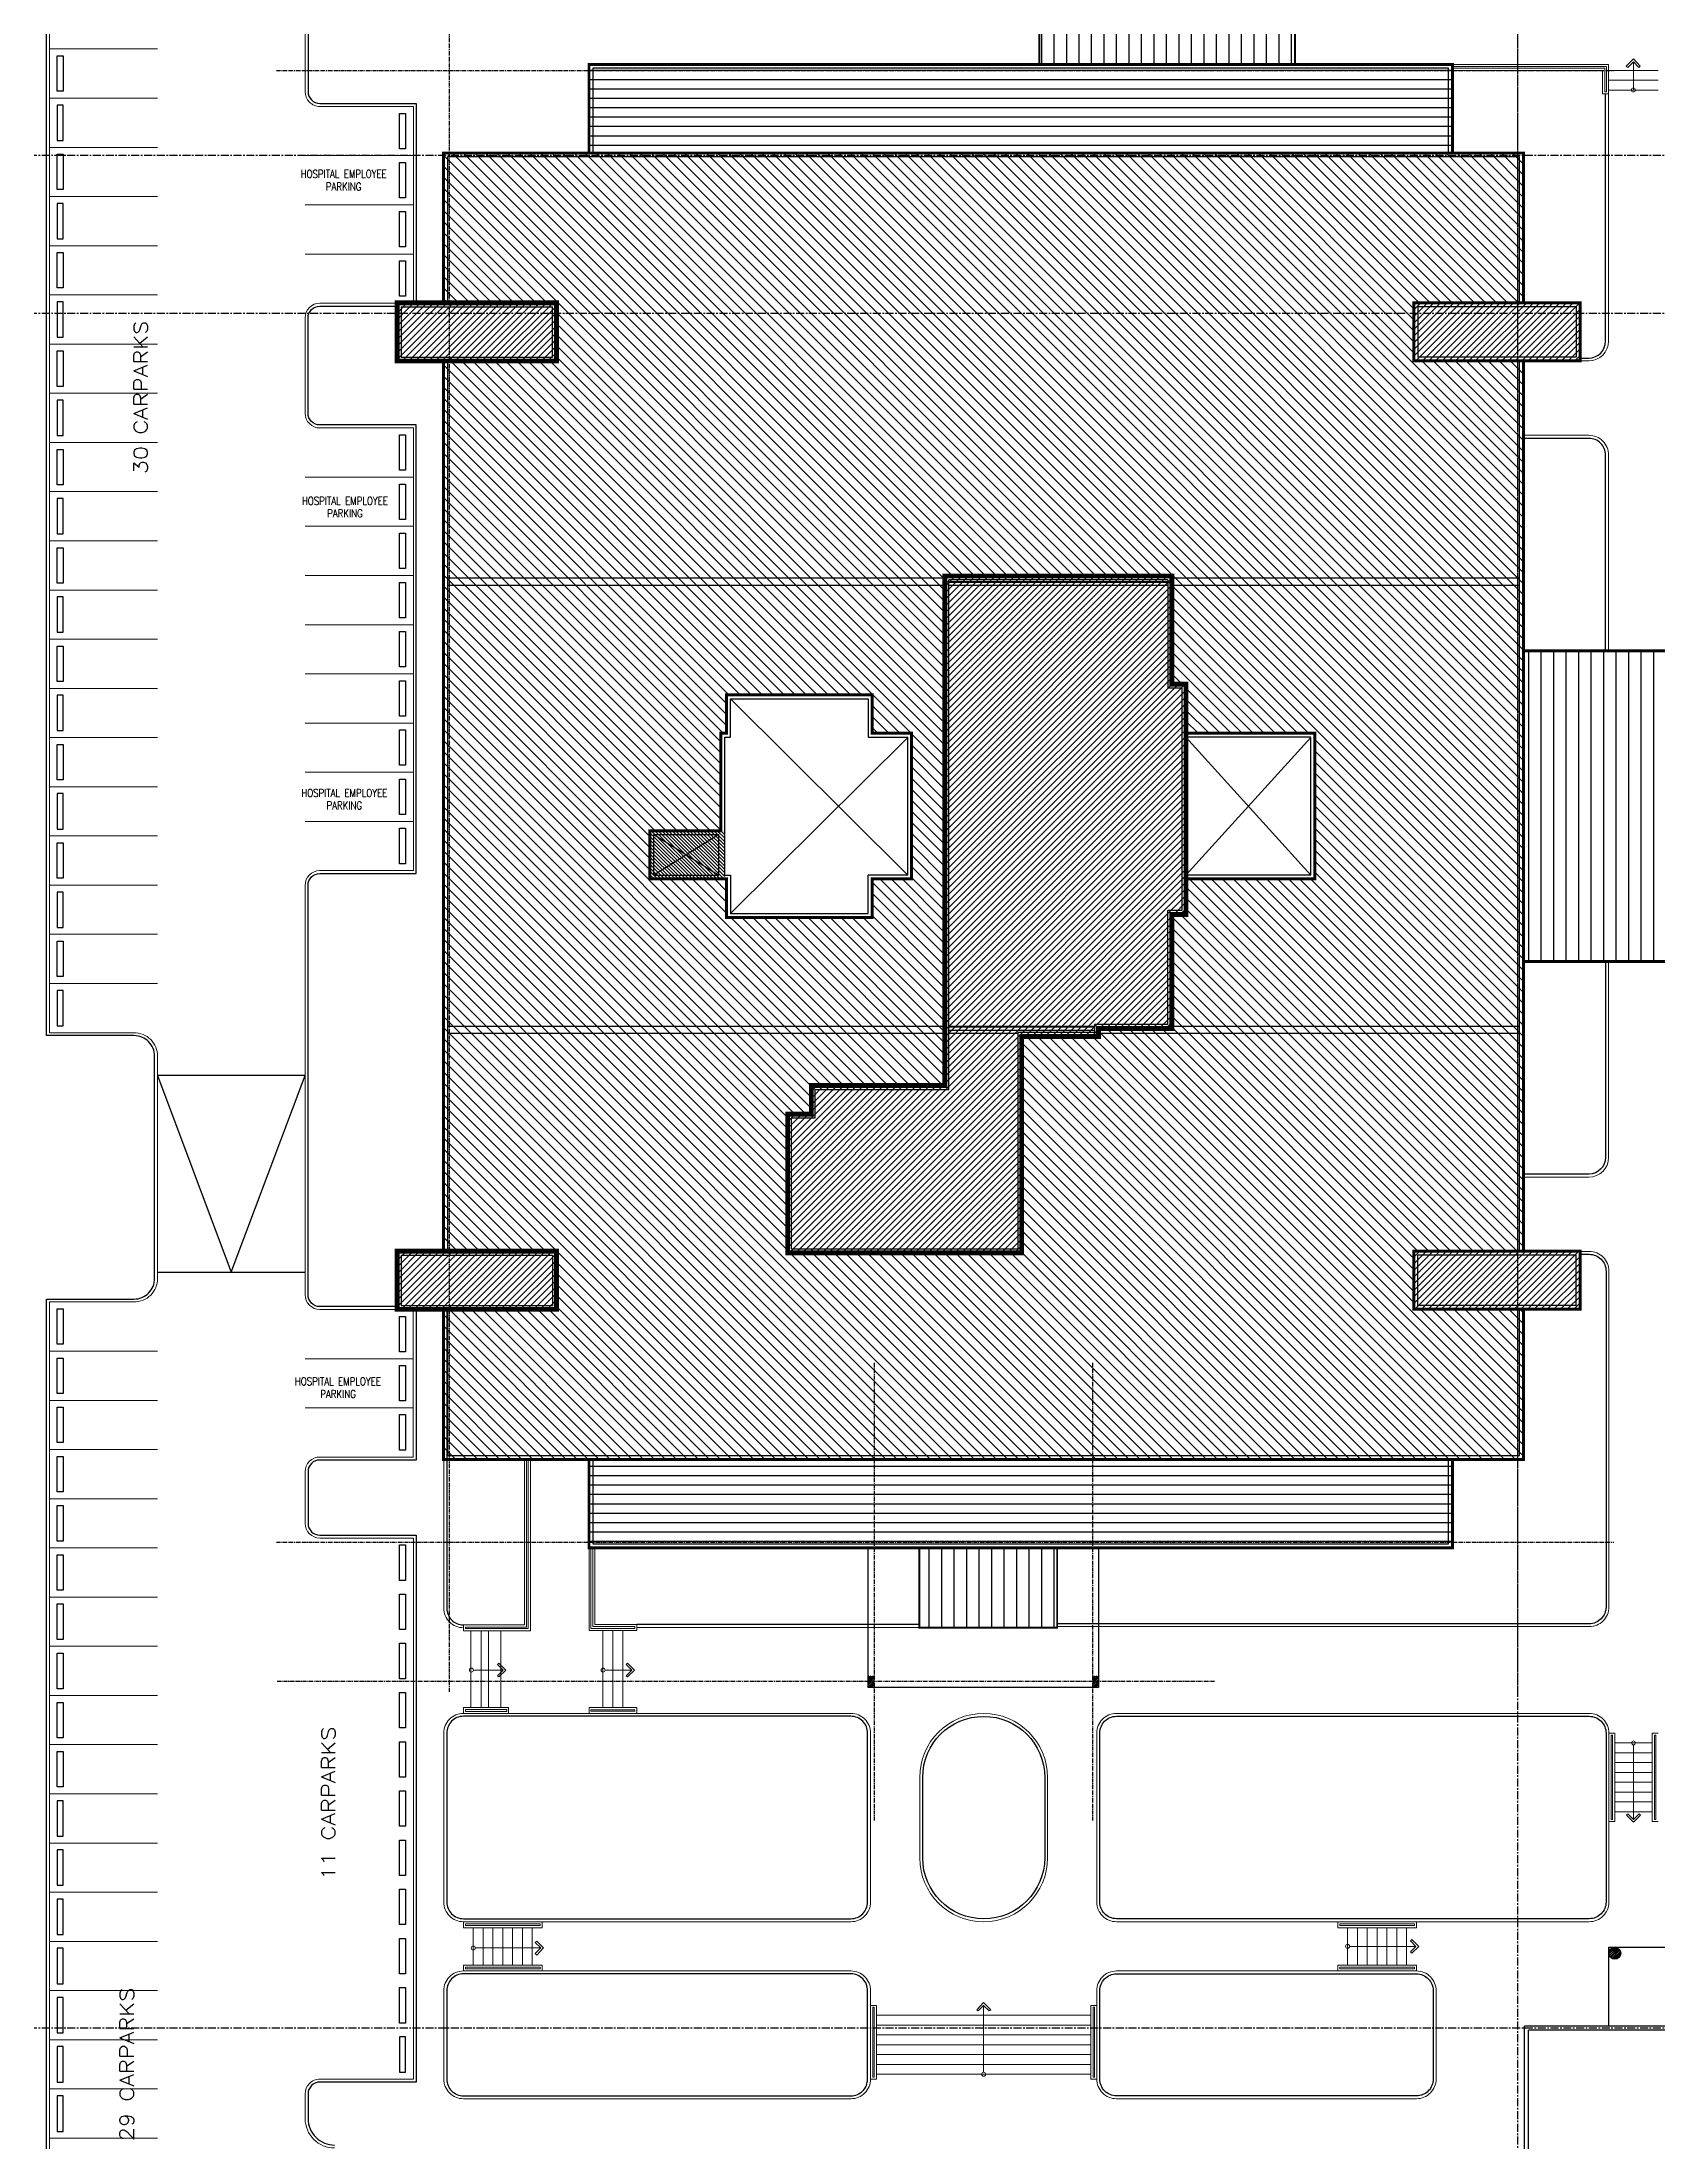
# Model space of a CAD drawing. Header units: inches. Extents: x 25089 to 72263, y 7867 to 40899.
# Drawn here: x 68812 to 69620, y 12059 to 13110 of the extents above; entities that cross this region are included whole.
import ezdxf
from ezdxf.enums import TextEntityAlignment as Align

# ---------------------------------------------------------------- set-up
doc = ezdxf.new("R2010")
doc.units = ezdxf.units.IN
doc.header["$MEASUREMENT"] = 0
doc.linetypes.add('CENTERX2', pattern=[4, 2.5, -0.5, 0.5, -0.5])
doc.linetypes.add('HIDDEN', pattern=[0.375, 0.25, -0.125])
doc.layers.get('DEFPOINTS').update_dxf_attribs({"color": 8})
for name, color, linetype in [('AR-AXIS', 9, 'CENTERX2'), ('AR-COL', 8, 'Continuous'), ('AR-HATCH', 8, 'Continuous'), ('AR-HIDDEN', 8, 'HIDDEN'), ('AR-SHEET-NM', 4, 'Continuous'), ('AR-WALL', 8, 'Continuous'), ('CURB-2', 8, 'Continuous'), ('HATCH', 43, 'Continuous'), ('HIDDEN', 8, 'HIDDEN'), ('PARAPET', 1, 'Continuous'), ('RAMP', 1, 'Continuous'), ('WHEEL BUMP', 6, 'Continuous')]:
    doc.layers.add(name, color=color, linetype=linetype)
for name, color, linetype, lineweight in [('CARLINE', 8, 'Continuous', 18), ('CURVE', 8, 'Continuous', 18), ('RAILING', 1, 'Continuous', 18), ('schematic lines', 110, 'Continuous', 25), ('STAIR', 8, 'Continuous', 18), ('WALL2', 4, 'Continuous', 18)]:
    doc.layers.add(name, color=color, linetype=linetype, lineweight=lineweight)
doc.styles.add('ROMANS', font='romans.shx', dxfattribs={"width": 0.85})
pattern_1 = [(90, (-1490888.6645, 89092.963), (-7.814695, 7e-16), [])]
pattern_2 = [(180, (-1490888.6645, 89092.963), (-1e-15, -5.861021), [])]
pattern_3 = [(45, (-1490888.6645, 89092.9631), (-2.0721839, 2.0721839), [])]

# ---------------------------------------------------------------- blocks, each defined once
blk = doc.blocks.new('AHHMS TEMPLATE')
at = {"layer": 'AR-HATCH'}
h = blk.add_hatch(dxfattribs=at)
h.set_pattern_fill('ANSI31', color=8, scale=6.153303, angle=90, style=0)
h.set_pattern_definition([(225, (-1492051.75, 69380.1004), (-0.54388029, 0.54388029), [])])
h.paths.add_polyline_path([(-1491215.9, 83036.5), (-1491215.9, 83040.2), (-1491212.2, 83040.2), (-1491212.2, 83036.5)])
h.paths.add_polyline_path([(-1491212.2, 83032.8), (-1491215.9, 83032.8), (-1491215.9, 83036.5), (-1491212.2, 83036.5)])
h = blk.add_hatch(dxfattribs=at)
h.set_pattern_fill('ANSI31', color=8, scale=6.153303, angle=90, style=0)
h.set_pattern_definition([(225, (-1491911.4547, 69380.1004), (-0.54388029, 0.54388029), [])])
h.paths.add_polyline_path([(-1491075.6, 83036.5), (-1491075.6, 83040.2), (-1491071.9, 83040.2), (-1491071.9, 83036.5)])
h.paths.add_polyline_path([(-1491071.9, 83032.8), (-1491075.6, 83032.8), (-1491075.6, 83036.5), (-1491071.9, 83036.5)])
h = blk.add_hatch(dxfattribs=at)
h.set_pattern_fill('ANSI31', color=8, scale=6.153303, angle=90, style=0)
h.set_pattern_definition([(225, (-1491451.7846, 66005.696), (-0.543880292, 0.543880292), [])])
h.paths.add_polyline_path([(-1490748.8, 82862.9, -1), (-1490748.8, 82870.3, -1)])
at = {"layer": 'HATCH'}
h = blk.add_hatch(dxfattribs=at)
h.set_pattern_fill('ANSI31', color=8, scale=2.461321, angle=45, style=0)
h.set_pattern_definition(pattern_1)
h.paths.add_polyline_path([(-1490948.8, 84334.2), (-1491108.8, 84334.2), (-1491108.8, 84048.1), (-1490948.8, 84048.1)])
h = blk.add_hatch(dxfattribs=at)
h.set_pattern_fill('ANSI31', color=8, scale=1.845991, angle=135, style=0)
h.set_pattern_definition(pattern_2)
h.paths.add_polyline_path([(-1490850.4, 84048.1), (-1491390.6, 84048.1), (-1491390.6, 83992.7), (-1490850.4, 83992.7)])
h = blk.add_hatch(dxfattribs=at)
h.set_pattern_fill('ANSI31', color=1, scale=1.538326, angle=270, style=0)
h.set_pattern_definition([(315, (-1490888.6645, 89092.963), (3.45364, 3.45364), [])])
h.paths.add_polyline_path([(-1491191.2, 83627.2), (-1491191.2, 83627.1), (-1491191.1, 83627.2)])
h.paths.add_polyline_path([(-1491304.5, 83514.5), (-1491304.5, 83538.6), (-1491352.5, 83538.6), (-1491352.5, 83568.7), (-1491308.2, 83568.7), (-1491308.2, 83629.7), (-1491304.5, 83629.7), (-1491304.5, 83653.8), (-1491213.4, 83653.8), (-1491213.4, 83629.7), (-1491188.8, 83629.7), (-1491188.8, 83538.6), (-1491213.4, 83538.6), (-1491213.4, 83514.5)])
h.paths.add_polyline_path([(-1491017.1, 83629.7), (-1490936.5, 83629.7), (-1490936.5, 83538.6), (-1491017.1, 83538.6)])
h.paths.add_polyline_path([(-1490806, 83862.6), (-1490874.5, 83862.6), (-1490874.5, 83898.9), (-1490806, 83898.9), (-1490806, 83992.7), (-1491481.7, 83992.7), (-1491481.7, 83898.9), (-1491410.9, 83898.9), (-1491410.9, 83862.6), (-1491481.7, 83862.6), (-1491481.7, 83305.7), (-1491410.9, 83305.7), (-1491410.9, 83269.4), (-1491481.7, 83269.4), (-1491481.7, 83175.5), (-1490806, 83175.5), (-1490806, 83269.4), (-1490874.5, 83269.4), (-1490874.5, 83305.7), (-1490806, 83305.7)])
h.paths.add_polyline_path([(-1491026, 83660.4), (-1491017.1, 83660.4), (-1491017.1, 83516.4), (-1491026, 83516.4), (-1491026, 83445.1), (-1491071.9, 83445.1), (-1491071.9, 83440.1), (-1491119.9, 83440.1), (-1491119.9, 83304.8), (-1491266.3, 83304.8), (-1491266.3, 83391.5), (-1491251.5, 83391.5), (-1491251.5, 83409.4), (-1491167.9, 83409.4), (-1491167.9, 83728.1), (-1491026, 83728.1)])
h = blk.add_hatch(dxfattribs=at)
h.set_pattern_fill('ANSI31', color=8, scale=0.922995, style=0)
h.set_pattern_definition(pattern_3)
h.paths.add_polyline_path([(-1491410.9, 83898.9), (-1491510.6, 83898.9), (-1491510.6, 83862.6), (-1491410.9, 83862.6)])
h = blk.add_hatch(dxfattribs=at)
h.set_pattern_fill('ANSI31', color=8, scale=0.922995, style=0)
h.set_pattern_definition(pattern_3)
h.paths.add_polyline_path([(-1490770.5, 83898.9), (-1490874.5, 83898.9), (-1490874.5, 83862.6), (-1490770.5, 83862.6)])
h = blk.add_hatch(dxfattribs=at)
h.set_pattern_fill('ANSI31', color=8, scale=0.922995, style=0)
h.set_pattern_definition(pattern_3)
h.paths.add_polyline_path([(-1491119.9, 83440.1), (-1491071.9, 83440.1), (-1491071.9, 83445.1), (-1491026, 83445.1), (-1491026, 83516.4), (-1491017.1, 83516.4), (-1491017.1, 83660.4), (-1491026, 83660.4), (-1491026, 83728.1), (-1491167.9, 83728.1), (-1491167.9, 83409.4), (-1491251.5, 83409.4), (-1491251.5, 83391.5), (-1491266.3, 83391.5), (-1491266.3, 83304.8), (-1491119.9, 83304.8)])
h = blk.add_hatch(dxfattribs=at)
h.set_pattern_fill('ANSI31', color=8, scale=2.461321, angle=45, style=0)
h.set_pattern_definition(pattern_1)
h.paths.add_polyline_path([(-1490535.3, 83681.3), (-1490806, 83681.3), (-1490806, 83486.9), (-1490535.3, 83486.9)])
h = blk.add_hatch(dxfattribs=at)
h.set_pattern_fill('ANSI31', color=8, scale=12.306606, angle=90, style=0)
h.set_pattern_definition([(135, (-1491650.5486, 92164.911), (-1.08776058, -1.08776058), [])])
h.paths.add_polyline_path([(-1491334.4, 83568.7), (-1491334.4, 83538.6), (-1491305.7, 83538.6), (-1491305.7, 83568.7)])
h.paths.add_polyline_path([(-1491352.5, 83568.7), (-1491352.5, 83538.6), (-1491334.4, 83538.6), (-1491334.4, 83568.7)])
h = blk.add_hatch(dxfattribs=at)
h.set_pattern_fill('ANSI31', color=8, scale=0.922995, style=0)
h.set_pattern_definition(pattern_3)
h.paths.add_polyline_path([(-1491410.9, 83305.7), (-1491510.6, 83305.7), (-1491510.6, 83269.4), (-1491410.9, 83269.4)])
h = blk.add_hatch(dxfattribs=at)
h.set_pattern_fill('ANSI31', color=8, scale=0.922995, style=0)
h.set_pattern_definition(pattern_3)
h.paths.add_polyline_path([(-1490770.5, 83305.7), (-1490874.5, 83305.7), (-1490874.5, 83269.4), (-1490770.5, 83269.4)])
h = blk.add_hatch(dxfattribs=at)
h.set_pattern_fill('ANSI31', color=8, scale=1.845991, angle=135, style=0)
h.set_pattern_definition(pattern_2)
h.paths.add_polyline_path([(-1490850.4, 83175.5), (-1491390.6, 83175.5), (-1491390.6, 83120.2), (-1490850.4, 83120.2)])
h = blk.add_hatch(dxfattribs=at)
h.set_pattern_fill('ANSI31', color=8, scale=2.461321, angle=45, style=0)
h.set_pattern_definition(pattern_1)
h.paths.add_polyline_path([(-1491097.7, 83120.2), (-1491183.9, 83120.2), (-1491183.9, 83070.3), (-1491097.7, 83070.3)])
at = {"layer": 'AR-AXIS', "color": 8, "ltscale": 2}
for p, q in [((-1490809.5, 81994.9), (-1490809.5, 85060)), ((-1492933, 83991.4), (-1488915.2, 83991.4)), ((-1492933, 83892.6), (-1488915.2, 83892.6)), ((-1492933, 82819.9), (-1488915.2, 82819.9))]:
    blk.add_line(p, q, dxfattribs=at)
at = {"layer": 'AR-AXIS', "color": 8}
for p, q in [((-1491477.8, 83030.2), (-1491477.8, 84163.6)), ((-1490809.5, 83030.2), (-1490809.5, 84163.6)), ((-1491586.1, 84044.3), (-1490749.4, 84044.3)), ((-1491212.2, 83235.9), (-1491212.2, 82949.6)), ((-1491075.6, 83235.9), (-1491075.6, 82949.6)), ((-1491586.1, 83123.8), (-1490749.4, 83123.8)), ((-1490999.3, 83036.5), (-1491586.1, 83036.5))]:
    blk.add_line(p, q, dxfattribs=at)
at = {"layer": 'AR-COL', "color": 8}
blk.add_circle((-1490748.8, 82866.6), 3.69, dxfattribs=at)
at = {"layer": 'AR-HATCH', "color": 8}
for p, q in [((-1491479.2, 83727), (-1491212.2, 83727)), ((-1491479.2, 83722.4), (-1491212.2, 83722.4)), ((-1491212.2, 83727), (-1491167.9, 83727)), ((-1491212.2, 83722.4), (-1491167.9, 83722.4)), ((-1491026, 83727), (-1490808.5, 83727)), ((-1491026, 83722.4), (-1490808.5, 83722.4)), ((-1491167.9, 83446.4), (-1491479.2, 83446.4)), ((-1491167.9, 83441.9), (-1491479.2, 83441.9)), ((-1490808.5, 83441.9), (-1491071.9, 83441.9)), ((-1490808.5, 83446.4), (-1491026, 83446.4))]:
    blk.add_line(p, q, dxfattribs=at)
at = {"layer": 'AR-HIDDEN', "color": 8}
for p, q in [((-1491028.5, 83724.5), (-1491165.4, 83724.5)), ((-1491165.4, 83724.3), (-1491028.5, 83724.3)), ((-1491074.3, 83445.8), (-1491165.4, 83445.8)), ((-1491074.3, 83443.9), (-1491165.4, 83443.9)), ((-1491074.3, 83443.7), (-1491165.4, 83443.7))]:
    blk.add_line(p, q, dxfattribs=at)
at = {"layer": 'AR-HIDDEN', "color": 8, "linetype": 'ByBlock'}
for p, q in [((-1491191.2, 83541), (-1491302, 83651.3)), ((-1491191.2, 83627.1), (-1491302, 83516.9)), ((-1491017.1, 83627.2), (-1490939, 83541)), ((-1490939, 83627.1), (-1491017.1, 83541)), ((-1491350, 83541), (-1491350, 83566.3)), ((-1491309.4, 83566.3), (-1491350, 83541)), ((-1491350, 83566.3), (-1491309.4, 83541)), ((-1491350, 83566.3), (-1491309.4, 83566.3)), ((-1491309.4, 83541), (-1491309.4, 83566.3)), ((-1491350, 83541), (-1491309.4, 83541))]:
    blk.add_line(p, q, dxfattribs=at)
at = {"layer": 'AR-WALL', "color": 8}
for p, q in [((-1491508.1, 83896.4), (-1491413.4, 83896.4)), ((-1491508.1, 83896.4), (-1491508.1, 83865)), ((-1491413.4, 83865), (-1491413.4, 83896.4)), ((-1490772.9, 83896.4), (-1490872, 83896.4)), ((-1490872, 83896.4), (-1490872, 83865)), ((-1490772.9, 83896.4), (-1490772.9, 83865)), ((-1491508.1, 83865), (-1491413.4, 83865)), ((-1490772.9, 83865), (-1490872, 83865)), ((-1491167.9, 83724.5), (-1491165.4, 83724.5)), ((-1491165.4, 83724.3), (-1491167.9, 83724.3)), ((-1491165.4, 83724.5), (-1491165.4, 83725.6)), ((-1491028.5, 83725.6), (-1491165.4, 83725.6)), ((-1491165.4, 83406.9), (-1491165.4, 83724.3)), ((-1491165.4, 83722.4), (-1491028.5, 83722.4)), ((-1491028.5, 83725.6), (-1491028.5, 83724.5)), ((-1491028.5, 83724.5), (-1491026, 83724.5)), ((-1491028.5, 83724.3), (-1491028.5, 83658)), ((-1491028.5, 83724.3), (-1491026, 83724.3)), ((-1491302, 83627.2), (-1491302, 83651.3)), ((-1491302, 83651.3), (-1491215.9, 83651.3)), ((-1491215.9, 83651.3), (-1491215.9, 83627.2)), ((-1491019.6, 83658), (-1491028.5, 83658)), ((-1491019.6, 83658), (-1491019.6, 83518.9)), ((-1491305.7, 83541), (-1491305.7, 83627.2)), ((-1491305.7, 83627.2), (-1491302, 83627.2)), ((-1491215.9, 83627.2), (-1491191.2, 83627.2)), ((-1491191.2, 83541), (-1491191.2, 83627.2)), ((-1490939, 83627.2), (-1491017.1, 83627.2)), ((-1490939, 83541), (-1490939, 83627.1)), ((-1491305.7, 83541), (-1491302, 83541)), ((-1491302, 83541), (-1491302, 83516.9)), ((-1491215.9, 83516.9), (-1491215.9, 83541)), ((-1491191.2, 83541), (-1491215.9, 83541)), ((-1490939, 83541), (-1491017.1, 83541)), ((-1491028.5, 83447.5), (-1491028.5, 83518.9)), ((-1491019.6, 83518.9), (-1491028.5, 83518.9)), ((-1491302, 83516.9), (-1491215.9, 83516.9)), ((-1491074.3, 83446.4), (-1491165.4, 83446.4)), ((-1491122.3, 83441.9), (-1491165.4, 83441.9)), ((-1491074.3, 83442.6), (-1491122.3, 83442.6)), ((-1491122.3, 83442.6), (-1491122.3, 83307.2)), ((-1491074.3, 83447.5), (-1491074.3, 83442.6)), ((-1491028.5, 83447.5), (-1491074.3, 83447.5)), ((-1491249.1, 83406.9), (-1491165.4, 83406.9)), ((-1491249.1, 83389.1), (-1491249.1, 83406.9)), ((-1491263.9, 83389.1), (-1491249.1, 83389.1)), ((-1491263.9, 83307.2), (-1491263.9, 83389.1)), ((-1491508.1, 83303.2), (-1491413.4, 83303.2)), ((-1491508.1, 83303.2), (-1491508.1, 83271.8)), ((-1491413.4, 83303.2), (-1491413.4, 83271.8)), ((-1491263.9, 83307.2), (-1491122.3, 83307.2)), ((-1490772.9, 83303.2), (-1490872, 83303.2)), ((-1490872, 83271.8), (-1490872, 83303.2)), ((-1490772.9, 83271.8), (-1490772.9, 83303.2)), ((-1491508.1, 83271.8), (-1491413.4, 83271.8)), ((-1490772.9, 83271.8), (-1490872, 83271.8))]:
    blk.add_line(p, q, dxfattribs=at)
for points in [[(-1490852.8, 83992.7), (-1490852.8, 84045.7), (-1491388.2, 84045.7), (-1491388.2, 83992.7)], [(-1490808.5, 83898.9), (-1490808.5, 83990.2), (-1491479.2, 83990.2), (-1491479.2, 83898.9)], [(-1491479.2, 83862.6), (-1491479.2, 83305.7)], [(-1490808.5, 83305.7), (-1490808.5, 83862.6)], [(-1491479.2, 83269.4), (-1491479.2, 83178), (-1490808.5, 83178), (-1490808.5, 83269.4)], [(-1491388.2, 83175.5), (-1491388.2, 83122.6), (-1490852.8, 83122.6), (-1490852.8, 83175.5)]]:
    blk.add_lwpolyline(points, dxfattribs=at)
at = {"layer": 'CARLINE', "color": 8}
for p, q in [((-1491660.5, 84057.8), (-1491728.2, 84057.8)), ((-1491660.5, 84027), (-1491728.2, 84027)), ((-1491660.5, 83996.2), (-1491728.2, 83996.2)), ((-1491500.5, 83991.1), (-1491568.2, 83991.1)), ((-1491660.5, 83965.5), (-1491728.2, 83965.5)), ((-1491500.5, 83960.3), (-1491568.2, 83960.3)), ((-1491660.5, 83934.7), (-1491728.2, 83934.7)), ((-1491500.5, 83929.5), (-1491568.2, 83929.5)), ((-1491660.5, 83903.9), (-1491728.2, 83903.9)), ((-1491660.5, 83873.2), (-1491728.2, 83873.2)), ((-1491660.5, 83842.4), (-1491728.2, 83842.4)), ((-1491660.5, 83811.6), (-1491728.2, 83811.6)), ((-1491500.5, 83789.9), (-1491568.2, 83789.9)), ((-1491660.5, 83780.9), (-1491728.2, 83780.9)), ((-1491500.5, 83759.2), (-1491568.2, 83759.2)), ((-1491660.5, 83750.1), (-1491728.2, 83750.1)), ((-1491660.5, 83719.3), (-1491728.2, 83719.3)), ((-1491500.5, 83728.4), (-1491568.2, 83728.4)), ((-1491500.5, 83697.6), (-1491568.2, 83697.6)), ((-1491660.5, 83688.6), (-1491728.2, 83688.6)), ((-1491500.5, 83666.9), (-1491568.2, 83666.9)), ((-1491660.5, 83657.8), (-1491728.2, 83657.8)), ((-1491660.5, 83627), (-1491728.2, 83627)), ((-1491500.5, 83636.1), (-1491568.2, 83636.1)), ((-1491500.5, 83605.3), (-1491568.2, 83605.3)), ((-1491660.5, 83596.3), (-1491728.2, 83596.3)), ((-1491568.2, 83574.6), (-1491500.5, 83574.6)), ((-1491660.5, 83565.5), (-1491728.2, 83565.5)), ((-1491660.5, 83534.7), (-1491728.2, 83534.7)), ((-1491660.5, 83504), (-1491728.2, 83504)), ((-1491660.5, 83473.2), (-1491728.2, 83473.2)), ((-1491660.5, 83243.2), (-1491728.2, 83243.2)), ((-1491500.6, 83238.5), (-1491568.2, 83238.5)), ((-1491660.5, 83212.4), (-1491728.2, 83212.4)), ((-1491500.6, 83207.8), (-1491568.2, 83207.8)), ((-1491660.5, 83181.7), (-1491728.2, 83181.7)), ((-1491660.5, 83150.9), (-1491728.2, 83150.9)), ((-1491660.5, 83120.1), (-1491728.2, 83120.1)), ((-1491660.5, 83089.4), (-1491728.2, 83089.4)), ((-1491660.5, 83058.6), (-1491728.2, 83058.6)), ((-1491660.5, 83027.8), (-1491728.2, 83027.8)), ((-1491660.5, 82997.1), (-1491728.2, 82997.1)), ((-1491660.5, 82966.3), (-1491728.2, 82966.3)), ((-1491660.5, 82935.5), (-1491728.2, 82935.5)), ((-1491660.5, 82904.8), (-1491728.2, 82904.8)), ((-1491660.5, 82874), (-1491728.2, 82874)), ((-1491660.5, 82843.2), (-1491728.2, 82843.2)), ((-1491660.5, 82812.5), (-1491728.2, 82812.5)), ((-1491660.5, 82781.7), (-1491728.2, 82781.7)), ((-1491660.5, 82750.9), (-1491728.2, 82750.9))]:
    blk.add_line(p, q, dxfattribs=at)
at = {"layer": 'CURB-2', "color": 8}
blk.add_line((-1491183.9, 83072.2), (-1491360.7, 83072.2), dxfattribs=at)
for points in [[(-1489401.2, 82675.3), (-1489435.7, 82675.3, 0.414214), (-1489452.3, 82658.6), (-1489452.3, 82344.8, -0.414214), (-1489503.4, 82293.8), (-1491623.6, 82293.8, -0.414214), (-1491662.4, 82332.5), (-1491662.4, 82369.4, 0.414214), (-1491672.8, 82379.9), (-1491730.1, 82379.9), (-1491730.1, 83275.8), (-1491675.3, 83275.8, 0.414214), (-1491662.4, 83288.7), (-1491662.4, 83427.7, 0.414214), (-1491675.3, 83440.6), (-1491730.1, 83440.6), (-1491730.1, 84367.3), (-1491666.7, 84367.3, 0.414214), (-1491662.4, 84371.6), (-1491662.4, 84448.7, -0.181984), (-1491648.4, 84479.6, 0.146599), (-1491632.8, 84498.9, 0.097146), (-1491631.6, 84505.2), (-1491631.6, 84561.1)], [(-1491108.8, 84163.1), (-1491207.8, 84163, -0.132791), (-1491239.7, 84171.6), (-1491270.9, 84189.8, 0.132791), (-1491285.5, 84193.8), (-1491531.3, 84193.8, 0.414213), (-1491566.4, 84158.7), (-1491566.4, 84031.1, 0.414214), (-1491559, 84023.7), (-1491498.7, 84023.7), (-1491498.7, 83898.8)], [(-1490770.5, 83864.4), (-1490765, 83864.4, 0.406614), (-1490754.6, 83875), (-1490754.6, 84029.6)], [(-1491510.4, 83271.1), (-1491559, 83271.1, -0.414215), (-1491566.4, 83278.5), (-1491566.4, 83534.6, -0.414213), (-1491559, 83542), (-1491498.7, 83542), (-1491498.7, 83822.6), (-1491559, 83822.6, -0.414215), (-1491566.4, 83829.9), (-1491566.4, 83889.5, -0.414212), (-1491559, 83896.9), (-1491510.4, 83896.9)], [(-1490754.6, 83681.3), (-1490754.6, 83803.8, 0.414214), (-1490765, 83814.2), (-1490806, 83814.2)], [(-1490754.6, 83486.9), (-1490754.6, 83364.4, -0.414213), (-1490765, 83354), (-1490806, 83354)], [(-1490770.5, 83303.8), (-1490764.8, 83303.8, -0.416568), (-1490754.3, 83293.3), (-1490754.3, 83083.2, -0.414214), (-1490764.8, 83072.7), (-1491097.7, 83072.7)], [(-1491498.7, 83269.3), (-1491498.7, 83175.1), (-1491559, 83175.1, 0.414214), (-1491566.4, 83167.8), (-1491566.4, 83135.5, 0.414214), (-1491559, 83128.1), (-1491498.7, 83128.1), (-1491498.7, 82786), (-1491559, 82786, 0.414214), (-1491566.4, 82778.6), (-1491566.4, 82763.2, 0.414214), (-1491549.8, 82746.6)], [(-1491479.6, 83269.4), (-1491479.6, 83082.5, 0.414214), (-1491469.2, 83072, 0.414214)], [(-1491469.2, 82853.7, 0.414214), (-1491479.6, 82843.2), (-1491479.6, 82787.9, 0.414214), (-1491469.2, 82777.4), (-1491226.7, 82777.4, 0.414214), (-1491216.3, 82787.9), (-1491216.3, 82843.2, 0.414214), (-1491226.7, 82853.7), (-1491469.2, 82853.7)], [(-1491071, 82787.9), (-1491071, 82843.2, -0.414214), (-1491060.6, 82853.7), (-1490872.9, 82853.7, -0.414214), (-1490862.4, 82843.2), (-1490862.4, 82787.9, -0.414214), (-1490872.9, 82777.4), (-1491060.6, 82777.4, -0.414214), (-1491071, 82787.9, -0.414214)]]:
    blk.add_lwpolyline(points, format="xyb", dxfattribs=at)
for points in [[(-1491216.3, 82898.6), (-1491216.3, 83004.3, 0.414214), (-1491226.7, 83014.8), (-1491469.2, 83014.8, 0.414214), (-1491479.6, 83004.3), (-1491479.6, 82898.6, 0.414214), (-1491469.2, 82888.2), (-1491226.7, 82888.2, 0.414214)], [(-1491181.8, 82976.6, -1), (-1491105.5, 82976.6), (-1491105.5, 82926.3, -1), (-1491181.8, 82926.3)], [(-1491060.6, 83014.8), (-1490764.8, 83014.8, -0.414214), (-1490754.3, 83004.3), (-1490754.3, 82898.6, -0.414214), (-1490764.8, 82888.2), (-1491060.6, 82888.2, -0.414214), (-1491071, 82898.6), (-1491071, 83004.3, -0.414214)]]:
    blk.add_lwpolyline(points, format="xyb", close=True, dxfattribs=at)
at = {"layer": 'CURVE', "color": 8}
for p, q in [((-1491183.9, 83070.3), (-1491360.7, 83070.3)), ((-1491390.4, 83016.6), (-1491440.9, 83016.6))]:
    blk.add_line(p, q, dxfattribs=at)
for points in [[(-1492438.8, 82215.2), (-1489427.8, 82215.2), (-1489364.1, 82278.8), (-1489364.1, 82652.5, 0.414214), (-1489388.7, 82677.1), (-1489435.7, 82677.1, 0.414214), (-1489454.1, 82658.6), (-1489454.1, 82344.8, -0.414214), (-1489503.4, 82295.6), (-1491623.6, 82295.6, -0.414214), (-1491660.5, 82332.5), (-1491660.5, 82369.4, 0.414214), (-1491672.8, 82381.7), (-1491728.2, 82381.7), (-1491728.2, 83274), (-1491675.3, 83274, 0.414214), (-1491660.5, 83288.7), (-1491660.5, 83427.7, 0.414214), (-1491675.3, 83442.4), (-1491728.2, 83442.4), (-1491728.2, 84365.4)], [(-1491108.8, 84164.9), (-1491207.8, 84164.8, -0.132791), (-1491238.8, 84173.2), (-1491270, 84191.4, 0.132791), (-1491285.5, 84195.6), (-1491531.3, 84195.6, 0.414213), (-1491568.2, 84158.7), (-1491568.2, 84031.1, 0.414214), (-1491559, 84021.8), (-1491500.5, 84021.8), (-1491500.5, 83898.8)], [(-1490770.5, 83862.6), (-1490765, 83862.6, 0.407195), (-1490752.7, 83875), (-1490752.7, 84029.6)], [(-1491510.4, 83269.3), (-1491559, 83269.3, -0.414215), (-1491568.2, 83278.5), (-1491568.2, 83534.6, -0.414213), (-1491559, 83543.8), (-1491500.5, 83543.8), (-1491500.5, 83820.7), (-1491559, 83820.7, -0.414215), (-1491568.2, 83829.9), (-1491568.2, 83889.5, -0.414212), (-1491559, 83898.8), (-1491510.4, 83898.8)], [(-1490752.7, 83681.3), (-1490752.7, 83803.8, 0.414214), (-1490765, 83816.1), (-1490806, 83816.1)], [(-1490752.7, 83486.9), (-1490752.7, 83364.4, -0.414213), (-1490765, 83352.1), (-1490806, 83352.1)], [(-1490770.5, 83305.6), (-1490764.8, 83305.6, -0.416384), (-1490752.5, 83293.3), (-1490752.5, 83083.2, -0.414214), (-1490764.8, 83070.9), (-1491097.7, 83070.9)], [(-1491500.6, 83269.3), (-1491500.6, 83177), (-1491559, 83177, 0.414214), (-1491568.2, 83167.8), (-1491568.2, 83135.5, 0.414214), (-1491559, 83126.3), (-1491500.5, 83126.3), (-1491500.5, 82787.9), (-1491559, 82787.9, 0.414214), (-1491568.2, 82778.6), (-1491568.2, 82763.2, 0.414214), (-1491549.8, 82744.8)], [(-1491481.5, 83269.4), (-1491481.5, 83082.5, 0.414214), (-1491469.2, 83070.2)], [(-1491469.2, 83016.6, 0.414214), (-1491481.5, 83004.3), (-1491481.5, 82898.6, 0.414214), (-1491469.2, 82886.3)], [(-1491419.9, 82886.3), (-1491226.7, 82886.3, 0.414214), (-1491214.4, 82898.6), (-1491214.4, 83004.3, 0.414214), (-1491226.7, 83016.6), (-1491360.7, 83016.6)], [(-1491183.7, 82976.6, -1), (-1491103.7, 82976.6), (-1491103.7, 82926.3, -1), (-1491183.7, 82926.3), (-1491183.7, 82976.6)], [(-1491469.2, 82855.5, 0.414214), (-1491481.5, 82843.2), (-1491481.5, 82787.9, 0.414214), (-1491469.2, 82775.6), (-1491226.7, 82775.6, 0.414214), (-1491214.4, 82787.9)], [(-1491214.4, 82834), (-1491214.4, 82843.2, 0.414214), (-1491226.7, 82855.5), (-1491419.9, 82855.5)], [(-1491072.9, 82834), (-1491072.9, 82843.2, -0.414214), (-1491060.6, 82855.5), (-1490872.9, 82855.5, -0.414214), (-1490860.6, 82843.2), (-1490860.6, 82787.9, -0.414214), (-1490872.9, 82775.6), (-1491060.6, 82775.6, -0.414214), (-1491072.9, 82787.9)]]:
    blk.add_lwpolyline(points, format="xyb", dxfattribs=at)
blk.add_lwpolyline([(-1491060.6, 83016.6), (-1490764.8, 83016.6, -0.414214), (-1490752.5, 83004.3), (-1490752.5, 82898.6, -0.414214), (-1490764.8, 82886.3), (-1491060.6, 82886.3, -0.414214), (-1491072.9, 82898.6), (-1491072.9, 83004.3, -0.414214)], format="xyb", close=True, dxfattribs=at)
at = {"layer": 'DEFPOINTS', "color": 8}
for p, q in [((-1491215.9, 83032.8), (-1491215.9, 83120.2)), ((-1491071.9, 83120.2), (-1491071.9, 83032.8)), ((-1491071.9, 83032.8), (-1491215.9, 83032.8))]:
    blk.add_line(p, q, dxfattribs=at)
at = {"layer": 'HIDDEN', "color": 8}
for p, q in [((-1490799.9, 83681.3), (-1490535.3, 83681.3)), ((-1490806, 83486.9), (-1490806, 83305.7)), ((-1490799.9, 83486.9), (-1490535.3, 83486.9)), ((-1490806, 83175.5), (-1490806, 83269.4))]:
    blk.add_line(p, q, dxfattribs=at)
for points in [[(-1490752.5, 82821.1), (-1490752.5, 82870.3), (-1490608.5, 82870.3), (-1490608.5, 82821.1)], [(-1490805.2, 82821.1), (-1490177.6, 82821.1), (-1490177.6, 82821.1), (-1490177.6, 82459.3), (-1490805.2, 82459.3), (-1490805.2, 82821.1)]]:
    blk.add_lwpolyline(points, dxfattribs=at)
blk.add_lwpolyline([(-1490802.8, 82818.6), (-1490180, 82818.6), (-1490180, 82461.7), (-1490802.8, 82461.7)], close=True, dxfattribs=at)
at = {"layer": 'PARAPET', "color": 2}
for points, const_width in [([(-1490948.8, 84048.1), (-1490948.8, 84334.2), (-1491108.8, 84334.2), (-1491108.8, 84048.1)], 1.23), ([(-1490850.4, 83992.7), (-1490850.4, 84048.1), (-1491390.6, 84048.1), (-1491390.6, 83992.7)], 1.85), ([(-1490806, 83898.9), (-1490806, 83992.7), (-1491481.7, 83992.7), (-1491481.7, 83898.9)], 1.85), ([(-1491481.7, 83862.6), (-1491481.7, 83305.7)], 1.85), ([(-1490806, 83305.7), (-1490806, 83862.6)], 1.85), ([(-1491266.3, 83304.8), (-1491266.3, 83391.5), (-1491251.5, 83391.5), (-1491251.5, 83409.4), (-1491167.9, 83409.4), (-1491167.9, 83728.1), (-1491026, 83728.1), (-1491026, 83660.4), (-1491017.1, 83660.4), (-1491017.1, 83516.4), (-1491026, 83516.4), (-1491026, 83445.1), (-1491071.9, 83445.1), (-1491071.9, 83440.1), (-1491119.9, 83440.1), (-1491119.9, 83304.8), (-1491266.3, 83304.8)], 3.08), ([(-1490806, 83486.9), (-1490535.3, 83486.9), (-1490535.3, 83681.3), (-1490806, 83681.3)], 1.85), ([(-1491017.1, 83629.7), (-1490936.5, 83629.7), (-1490936.5, 83538.6), (-1491017.1, 83538.6)], 1.85), ([(-1491481.7, 83269.4), (-1491481.7, 83175.5), (-1490806, 83175.5), (-1490806, 83269.4)], 1.85), ([(-1491390.6, 83175.5), (-1491390.6, 83120.2), (-1490850.4, 83120.2), (-1490850.4, 83175.5)], 1.85), ([(-1491183.9, 83120.2), (-1491183.9, 83070.3), (-1491097.7, 83070.3), (-1491097.7, 83120.2)], 1.23)]:
    blk.add_lwpolyline(points, dxfattribs=dict(at, const_width=const_width))
for points, const_width in [([(-1491510.6, 83862.6), (-1491510.6, 83898.9), (-1491410.9, 83898.9), (-1491410.9, 83862.6)], 3.08), ([(-1490770.5, 83898.9), (-1490874.5, 83898.9), (-1490874.5, 83862.6), (-1490770.5, 83862.6)], 1.85), ([(-1491304.5, 83538.6), (-1491304.5, 83514.5), (-1491213.4, 83514.5), (-1491213.4, 83538.6), (-1491188.8, 83538.6), (-1491188.8, 83629.7), (-1491213.4, 83629.7), (-1491213.4, 83653.8), (-1491304.5, 83653.8), (-1491304.5, 83629.7), (-1491308.2, 83629.7), (-1491308.2, 83568.7), (-1491352.5, 83568.7), (-1491352.5, 83538.6)], 1.85), ([(-1491510.6, 83305.7), (-1491410.9, 83305.7), (-1491410.9, 83269.4), (-1491510.6, 83269.4)], 3.08), ([(-1490770.5, 83269.4), (-1490874.5, 83269.4), (-1490874.5, 83305.7), (-1490770.5, 83305.7)], 1.85)]:
    blk.add_lwpolyline(points, close=True, dxfattribs=dict(at, const_width=const_width))
at = {"layer": 'RAILING', "color": 8}
for p, q in [((-1491429.8, 83175.5), (-1491429.8, 83070.6)), ((-1491428.6, 83175.5), (-1491428.6, 83069.7)), ((-1491389.4, 83120.2), (-1491389.4, 83069.7)), ((-1491388.2, 83120.2), (-1491388.2, 83070.9)), ((-1491467.9, 83070.6), (-1491429.8, 83070.6)), ((-1491467.9, 83070.6), (-1491467.9, 83069.7)), ((-1491467.9, 83069.7), (-1491428.6, 83069.7)), ((-1491361.9, 83069.7), (-1491389.4, 83069.7)), ((-1491361.9, 83070.9), (-1491388.2, 83070.9)), ((-1491361.9, 83070.9), (-1491361.9, 83069.7)), ((-1491442.1, 83019.1), (-1491467.9, 83019.1)), ((-1491467.9, 83019.1), (-1491467.9, 83017.9)), ((-1491442.1, 83017.9), (-1491467.9, 83017.9)), ((-1491442.1, 83019.1), (-1491442.1, 83017.9)), ((-1491389.4, 83018.9), (-1491361.9, 83018.9)), ((-1491389.4, 83018.9), (-1491389.4, 83018)), ((-1491389.4, 83018), (-1491361.9, 83018)), ((-1491361.9, 83018.9), (-1491361.9, 83018)), ((-1490751.1, 83003.1), (-1490751.1, 82950.2)), ((-1490750.2, 83003.1), (-1490751.1, 83003.1)), ((-1490750.2, 83003.1), (-1490750.2, 82950.2)), ((-1490724, 83003.1), (-1490724, 82950.2)), ((-1490723.1, 83003.1), (-1490724, 83003.1)), ((-1490723.1, 83003.1), (-1490723.1, 82950.2)), ((-1490750.2, 82950.2), (-1490751.1, 82950.2)), ((-1490723.1, 82950.2), (-1490724, 82950.2)), ((-1491467.9, 82884.9), (-1491421.2, 82884.9)), ((-1491467.9, 82884), (-1491467.9, 82884.9)), ((-1491467.9, 82884), (-1491421.2, 82884)), ((-1491421.2, 82884), (-1491421.2, 82884.9)), ((-1490920.9, 82884.9), (-1490874.1, 82884.9)), ((-1490920.9, 82884.9), (-1490920.9, 82884)), ((-1490920.9, 82884), (-1490874.1, 82884)), ((-1490874.1, 82884.9), (-1490874.1, 82884)), ((-1491467.9, 82857.9), (-1491421.2, 82857.9)), ((-1491467.9, 82857.9), (-1491467.9, 82856.9)), ((-1491467.9, 82856.9), (-1491421.2, 82856.9)), ((-1491421.2, 82857.9), (-1491421.2, 82856.9)), ((-1490920.9, 82857.9), (-1490874.1, 82857.9)), ((-1490920.9, 82857.9), (-1490920.9, 82856.9)), ((-1490920.9, 82856.9), (-1490874.1, 82856.9)), ((-1490874.1, 82857.9), (-1490874.1, 82856.9)), ((-1491213, 82832.8), (-1491213, 82789.1)), ((-1491213, 82832.8), (-1491212.1, 82832.8)), ((-1491212.1, 82832.8), (-1491212.1, 82789.1)), ((-1491075.2, 82832.8), (-1491075.2, 82789.1)), ((-1491075.2, 82832.8), (-1491074.3, 82832.8)), ((-1491074.3, 82832.8), (-1491074.3, 82789.1)), ((-1491213, 82789.1), (-1491212.1, 82789.1)), ((-1491075.2, 82789.1), (-1491074.3, 82789.1))]:
    blk.add_line(p, q, dxfattribs=at)
blk.add_lwpolyline([(-1490850.4, 84046.7), (-1490754.1, 84046.7), (-1490754.1, 84031), (-1490755, 84031), (-1490755, 84045.8), (-1490850.4, 84045.8)], dxfattribs=at)
at = {"layer": 'RAMP', "color": 8}
blk.add_line((-1491660.5, 83292.6), (-1491568.2, 83292.6), dxfattribs=at)
blk.add_lwpolyline([(-1491660.5, 83415.7), (-1491614.4, 83292.6), (-1491568.2, 83415.7), (-1491660.5, 83415.7)], dxfattribs=at)
at = {"layer": 'STAIR', "color": 8}
for p, q in [((-1490752.7, 84044.4), (-1490721.7, 84044.4)), ((-1490737.2, 84051.5), (-1490741.6, 84047.1)), ((-1490741.6, 84047.1), (-1490740.7, 84046.2)), ((-1490737.2, 84049.7), (-1490740.7, 84046.2)), ((-1490737.2, 84051.5), (-1490732.9, 84047.1)), ((-1490737.2, 84049.7), (-1490733.7, 84046.2)), ((-1490737.2, 84049.7), (-1490737.2, 84032.1)), ((-1490732.9, 84047.1), (-1490733.7, 84046.2)), ((-1490752.7, 84038.2), (-1490721.7, 84038.2)), ((-1490752.7, 84032.1), (-1490721.7, 84032.1)), ((-1491464.5, 83020.5), (-1491464.5, 83068.3)), ((-1491458.1, 83068.3), (-1491458.1, 83020.3)), ((-1491453.4, 83020.5), (-1491453.4, 83068.3)), ((-1491445.8, 83068.3), (-1491445.8, 83020.3)), ((-1491382, 83020.5), (-1491382, 83068.5)), ((-1491375.6, 83068.3), (-1491375.6, 83020.3)), ((-1491369.5, 83068.3), (-1491369.5, 83020.3)), ((-1491447.1, 83048.1), (-1491447.9, 83047.2)), ((-1491444.4, 83043.7), (-1491447.9, 83047.2)), ((-1491442.7, 83043.7), (-1491447.1, 83048.1)), ((-1491366.5, 83048.1), (-1491367.4, 83047.2)), ((-1491363.9, 83043.7), (-1491367.4, 83047.2)), ((-1491362.2, 83043.7), (-1491366.5, 83048.1)), ((-1491463, 83043.7), (-1491444.4, 83043.7)), ((-1491444.4, 83043.7), (-1491447.9, 83040.2)), ((-1491447.1, 83039.4), (-1491447.9, 83040.2)), ((-1491442.7, 83043.7), (-1491447.1, 83039.4)), ((-1491380.6, 83043.7), (-1491363.9, 83043.7)), ((-1491363.9, 83043.7), (-1491367.4, 83040.2)), ((-1491366.5, 83039.4), (-1491367.4, 83040.2)), ((-1491362.2, 83043.7), (-1491366.5, 83039.4)), ((-1490725.4, 82998.2), (-1490748.8, 82998.2)), ((-1490737.1, 82996.9), (-1490737.1, 82950.3)), ((-1490725.4, 82992), (-1490748.8, 82992)), ((-1490725.4, 82985.9), (-1490748.8, 82985.9)), ((-1490725.4, 82979.7), (-1490748.8, 82979.7)), ((-1490725.4, 82973.6), (-1490748.8, 82973.6)), ((-1490725.4, 82967.4), (-1490748.8, 82967.4)), ((-1490725.4, 82961.3), (-1490748.8, 82961.3)), ((-1490725.4, 82955.1), (-1490748.8, 82955.1)), ((-1490741.5, 82953), (-1490740.6, 82953.8)), ((-1490737.1, 82950.3), (-1490740.6, 82953.8)), ((-1490737.1, 82950.3), (-1490733.6, 82953.8)), ((-1490732.8, 82953), (-1490733.6, 82953.8)), ((-1490737.1, 82948.6), (-1490741.5, 82953)), ((-1490737.1, 82948.6), (-1490732.8, 82953)), ((-1491463, 82882.6), (-1491463, 82859.2)), ((-1491456.9, 82882.6), (-1491456.9, 82859.2)), ((-1491450.7, 82882.6), (-1491450.7, 82859.2)), ((-1491444.6, 82882.6), (-1491444.6, 82859.2)), ((-1491438.4, 82882.6), (-1491438.4, 82859.2)), ((-1491432.2, 82882.6), (-1491432.2, 82859.2)), ((-1491426.1, 82882.6), (-1491426.1, 82859.2)), ((-1490916, 82882.6), (-1490916, 82859.2)), ((-1490909.8, 82882.6), (-1490909.8, 82859.2)), ((-1490903.7, 82882.6), (-1490903.7, 82859.2)), ((-1490897.5, 82882.6), (-1490897.5, 82859.2)), ((-1490891.4, 82882.6), (-1490891.4, 82859.2)), ((-1490885.2, 82882.6), (-1490885.2, 82859.2)), ((-1490879.1, 82882.6), (-1490879.1, 82859.2)), ((-1490875.8, 82875.3), (-1490876.7, 82874.4)), ((-1490871.5, 82870.9), (-1490875.8, 82875.3)), ((-1491461.8, 82869.9), (-1491420.7, 82869.9)), ((-1491423.3, 82874.2), (-1491424.2, 82873.4)), ((-1491420.7, 82869.9), (-1491424.2, 82873.4)), ((-1491420.7, 82869.9), (-1491424.2, 82866.4)), ((-1491423.3, 82865.5), (-1491424.2, 82866.4)), ((-1491419, 82869.9), (-1491423.3, 82874.2)), ((-1491419, 82869.9), (-1491423.3, 82865.5)), ((-1490914.8, 82870.9), (-1490873.2, 82870.9)), ((-1490873.2, 82870.9), (-1490876.7, 82874.4)), ((-1490873.2, 82870.9), (-1490876.7, 82867.4)), ((-1490875.8, 82866.6), (-1490876.7, 82867.4)), ((-1490871.5, 82870.9), (-1490875.8, 82866.6)), ((-1491143.7, 82835.7), (-1491148, 82831.3)), ((-1491143.7, 82835.7), (-1491139.3, 82831.3)), ((-1491210.7, 82827.9), (-1491076.6, 82827.9)), ((-1491148, 82831.3), (-1491147.1, 82830.5)), ((-1491143.7, 82834), (-1491147.1, 82830.5)), ((-1491143.7, 82792.2), (-1491143.7, 82834)), ((-1491143.7, 82834), (-1491140.2, 82830.5)), ((-1491139.3, 82831.3), (-1491140.2, 82830.5)), ((-1491210.7, 82821.7), (-1491076.6, 82821.7)), ((-1491210.7, 82815.6), (-1491076.6, 82815.6)), ((-1491210.7, 82809.4), (-1491076.6, 82809.4)), ((-1491210.7, 82803.2), (-1491076.6, 82803.2)), ((-1491210.7, 82797.1), (-1491076.6, 82797.1)), ((-1491210.7, 82790.9), (-1491076.6, 82790.9))]:
    blk.add_line(p, q, dxfattribs=at)
for centre in [(-1490737.2, 84032.1), (-1491464.2, 83043.7), (-1491381.8, 83043.7), (-1490737.1, 82998.2), (-1491463, 82869.9), (-1490916, 82870.9), (-1491143.7, 82790.9)]:
    blk.add_circle(centre, 1.23, dxfattribs=at)
at = {"layer": 'WALL2', "color": 8}
for p, q in [((-1491431, 83175.5), (-1491431, 83072)), ((-1491427.3, 83175.5), (-1491427.3, 83068.3)), ((-1491390.6, 83120.2), (-1491390.6, 83068.5)), ((-1491386.9, 83120.2), (-1491386.9, 83072.2)), ((-1491431, 83072), (-1491469.2, 83072)), ((-1491469.2, 83068.3), (-1491469.2, 83072)), ((-1491427.3, 83068.3), (-1491469.2, 83068.3)), ((-1491360.7, 83020.3), (-1491390.6, 83020.3)), ((-1491390.6, 83020.3), (-1491390.6, 83016.6)), ((-1491360.7, 83020.3), (-1491360.7, 83016.6)), ((-1491360.7, 83016.6), (-1491390.6, 83016.6)), ((-1490748.8, 83004.3), (-1490752.5, 83004.3)), ((-1490752.5, 82949), (-1490752.5, 83004.3)), ((-1490748.8, 82949), (-1490748.8, 83004.3)), ((-1490725.4, 82949), (-1490725.4, 83004.3)), ((-1490725.4, 83004.3), (-1490721.7, 83004.3)), ((-1490748.8, 82949), (-1490752.5, 82949)), ((-1490725.4, 82949), (-1490721.7, 82949)), ((-1491469.2, 82882.6), (-1491469.2, 82886.3)), ((-1491419.9, 82886.3), (-1491469.2, 82886.3)), ((-1491419.9, 82882.6), (-1491469.2, 82882.6)), ((-1491419.9, 82882.6), (-1491419.9, 82886.3)), ((-1490922.1, 82882.6), (-1490922.1, 82886.3)), ((-1490872.9, 82886.3), (-1490922.1, 82886.3)), ((-1490872.9, 82882.6), (-1490922.1, 82882.6)), ((-1490872.9, 82882.6), (-1490872.9, 82886.3)), ((-1491419.9, 82859.2), (-1491469.2, 82859.2)), ((-1491469.2, 82859.2), (-1491469.2, 82855.5)), ((-1491419.9, 82855.5), (-1491469.2, 82855.5)), ((-1491419.9, 82859.2), (-1491419.9, 82855.5)), ((-1490872.9, 82859.2), (-1490922.1, 82859.2)), ((-1490922.1, 82859.2), (-1490922.1, 82855.5)), ((-1490872.9, 82855.5), (-1490922.1, 82855.5)), ((-1490872.9, 82859.2), (-1490872.9, 82855.5)), ((-1491214.4, 82834), (-1491214.4, 82787.9)), ((-1491210.7, 82834), (-1491214.4, 82834)), ((-1491210.7, 82834), (-1491210.7, 82787.9)), ((-1491076.6, 82834), (-1491076.6, 82787.9)), ((-1491072.9, 82834), (-1491076.6, 82834)), ((-1491072.9, 82834), (-1491072.9, 82787.9)), ((-1491210.7, 82787.9), (-1491214.4, 82787.9)), ((-1491076.6, 82787.9), (-1491072.9, 82787.9))]:
    blk.add_line(p, q, dxfattribs=at)
for points in [[(-1490850.4, 84048.1), (-1490752.7, 84048.1), (-1490752.7, 84048.1), (-1490752.7, 84029.6), (-1490756.4, 84029.6), (-1490756.4, 84044.4), (-1490850.4, 84044.4)], [(-1491390.6, 83068.5), (-1491360.7, 83068.5), (-1491360.7, 83072.2), (-1491386.9, 83072.2)], [(-1491440.9, 83020.3), (-1491440.9, 83016.6), (-1491469.2, 83016.6), (-1491469.2, 83020.3), (-1491440.9, 83020.3)]]:
    blk.add_lwpolyline(points, dxfattribs=at)
at = {"layer": 'WHEEL BUMP', "color": 8}
for points in [[(-1491723.3, 84053.5), (-1491719.6, 84053.5), (-1491719.6, 84031.3), (-1491723.3, 84031.3)], [(-1491723.3, 84000.6), (-1491719.6, 84000.6), (-1491719.6, 84022.7), (-1491723.3, 84022.7)], [(-1491509.2, 84017.5), (-1491505.5, 84017.5), (-1491505.5, 83995.4), (-1491509.2, 83995.4)], [(-1491723.3, 83991.9), (-1491719.6, 83991.9), (-1491719.6, 83969.8), (-1491723.3, 83969.8)], [(-1491509.2, 83986.8), (-1491505.5, 83986.8), (-1491505.5, 83964.6), (-1491509.2, 83964.6)], [(-1491723.3, 83939), (-1491719.6, 83939), (-1491719.6, 83961.2), (-1491723.3, 83961.2)], [(-1491509.2, 83956), (-1491505.5, 83956), (-1491505.5, 83933.9), (-1491509.2, 83933.9)], [(-1491723.3, 83930.4), (-1491719.6, 83930.4), (-1491719.6, 83908.3), (-1491723.3, 83908.3)], [(-1491509.2, 83925.2), (-1491505.5, 83925.2), (-1491505.5, 83903.1), (-1491509.2, 83903.1)], [(-1491723.3, 83877.5), (-1491719.6, 83877.5), (-1491719.6, 83899.6), (-1491723.3, 83899.6)], [(-1491723.3, 83868.9), (-1491719.6, 83868.9), (-1491719.6, 83846.7), (-1491723.3, 83846.7)], [(-1491723.3, 83816), (-1491719.6, 83816), (-1491719.6, 83838.1), (-1491723.3, 83838.1)], [(-1491723.3, 83816), (-1491719.6, 83816), (-1491719.6, 83838.1), (-1491723.3, 83838.1)], [(-1491509.2, 83816.4), (-1491505.5, 83816.4), (-1491505.5, 83794.3), (-1491509.2, 83794.3)], [(-1491723.3, 83807.3), (-1491719.6, 83807.3), (-1491719.6, 83785.2), (-1491723.3, 83785.2)], [(-1491509.2, 83785.6), (-1491505.5, 83785.6), (-1491505.5, 83763.5), (-1491509.2, 83763.5)], [(-1491723.3, 83754.4), (-1491719.6, 83754.4), (-1491719.6, 83776.6), (-1491723.3, 83776.6)], [(-1491509.2, 83754.9), (-1491505.5, 83754.9), (-1491505.5, 83732.7), (-1491509.2, 83732.7)], [(-1491723.3, 83745.8), (-1491719.6, 83745.8), (-1491719.6, 83723.7), (-1491723.3, 83723.7)], [(-1491509.2, 83724.1), (-1491505.5, 83724.1), (-1491505.5, 83702), (-1491509.2, 83702)], [(-1491723.3, 83692.9), (-1491719.6, 83692.9), (-1491719.6, 83715), (-1491723.3, 83715)], [(-1491509.2, 83693.3), (-1491505.5, 83693.3), (-1491505.5, 83671.2), (-1491509.2, 83671.2)], [(-1491723.3, 83684.3), (-1491719.6, 83684.3), (-1491719.6, 83662.1), (-1491723.3, 83662.1)], [(-1491723.3, 83631.4), (-1491719.6, 83631.4), (-1491719.6, 83653.5), (-1491723.3, 83653.5)], [(-1491509.2, 83662.6), (-1491505.5, 83662.6), (-1491505.5, 83640.4), (-1491509.2, 83640.4)], [(-1491509.2, 83631.8), (-1491505.5, 83631.8), (-1491505.5, 83609.7), (-1491509.2, 83609.7)], [(-1491723.3, 83622.7), (-1491719.6, 83622.7), (-1491719.6, 83600.6), (-1491723.3, 83600.6)], [(-1491509.2, 83601), (-1491505.5, 83601), (-1491505.5, 83578.9), (-1491509.2, 83578.9)], [(-1491723.3, 83569.8), (-1491719.6, 83569.8), (-1491719.6, 83592), (-1491723.3, 83592)], [(-1491723.3, 83561.2), (-1491719.6, 83561.2), (-1491719.6, 83539.1), (-1491723.3, 83539.1)], [(-1491509.2, 83570.3), (-1491505.5, 83570.3), (-1491505.5, 83548.1), (-1491509.2, 83548.1)], [(-1491723.3, 83508.3), (-1491719.6, 83508.3), (-1491719.6, 83530.4), (-1491723.3, 83530.4)], [(-1491723.3, 83499.7), (-1491719.6, 83499.7), (-1491719.6, 83477.5), (-1491723.3, 83477.5)], [(-1491723.3, 83446.8), (-1491719.6, 83446.8), (-1491719.6, 83468.9), (-1491723.3, 83468.9)], [(-1491723.3, 83269.7), (-1491719.6, 83269.7), (-1491719.6, 83247.5), (-1491723.3, 83247.5)], [(-1491509.2, 83265), (-1491505.5, 83265), (-1491505.5, 83242.8), (-1491509.2, 83242.8)], [(-1491723.3, 83238.9), (-1491719.6, 83238.9), (-1491719.6, 83216.7), (-1491723.3, 83216.7)], [(-1491509.2, 83234.2), (-1491505.5, 83234.2), (-1491505.5, 83212.1), (-1491509.2, 83212.1)], [(-1491723.3, 83208.1), (-1491719.6, 83208.1), (-1491719.6, 83186), (-1491723.3, 83186)], [(-1491509.2, 83203.5), (-1491505.5, 83203.5), (-1491505.5, 83181.3), (-1491509.2, 83181.3)], [(-1491723.3, 83177.4), (-1491719.6, 83177.4), (-1491719.6, 83155.2), (-1491723.3, 83155.2)], [(-1491723.3, 83146.6), (-1491719.6, 83146.6), (-1491719.6, 83124.4), (-1491723.3, 83124.4)], [(-1491723.3, 83115.8), (-1491719.6, 83115.8), (-1491719.6, 83093.7), (-1491723.3, 83093.7)], [(-1491505.5, 83099.8), (-1491509.2, 83099.8), (-1491509.2, 83122), (-1491505.5, 83122)], [(-1491723.3, 83085.1), (-1491719.6, 83085.1), (-1491719.6, 83062.9), (-1491723.3, 83062.9)], [(-1491505.5, 83069.1), (-1491509.2, 83069.1), (-1491509.2, 83091.2), (-1491505.5, 83091.2)], [(-1491505.5, 83038.3), (-1491509.2, 83038.3), (-1491509.2, 83060.5), (-1491505.5, 83060.5)], [(-1491723.3, 83054.3), (-1491719.6, 83054.3), (-1491719.6, 83032.1), (-1491723.3, 83032.1)], [(-1491723.3, 83023.5), (-1491719.6, 83023.5), (-1491719.6, 83001.4), (-1491723.3, 83001.4)], [(-1491505.5, 83007.5), (-1491509.2, 83007.5), (-1491509.2, 83029.7), (-1491505.5, 83029.7)], [(-1491505.5, 82976.8), (-1491509.2, 82976.8), (-1491509.2, 82998.9), (-1491505.5, 82998.9)], [(-1491723.3, 82992.8), (-1491719.6, 82992.8), (-1491719.6, 82970.6), (-1491723.3, 82970.6)], [(-1491505.5, 82946), (-1491509.2, 82946), (-1491509.2, 82968.2), (-1491505.5, 82968.2)], [(-1491723.3, 82939.8), (-1491719.6, 82939.8), (-1491719.6, 82962), (-1491723.3, 82962)], [(-1491723.3, 82909.1), (-1491719.6, 82909.1), (-1491719.6, 82931.2), (-1491723.3, 82931.2)], [(-1491505.5, 82915.2), (-1491509.2, 82915.2), (-1491509.2, 82937.4), (-1491505.5, 82937.4)], [(-1491505.5, 82884.5), (-1491509.2, 82884.5), (-1491509.2, 82906.6), (-1491505.5, 82906.6)], [(-1491723.3, 82878.3), (-1491719.6, 82878.3), (-1491719.6, 82900.5), (-1491723.3, 82900.5)], [(-1491505.5, 82853.7), (-1491509.2, 82853.7), (-1491509.2, 82875.9), (-1491505.5, 82875.9)], [(-1491723.3, 82847.5), (-1491719.6, 82847.5), (-1491719.6, 82869.7), (-1491723.3, 82869.7)], [(-1491723.3, 82816.8), (-1491719.6, 82816.8), (-1491719.6, 82838.9), (-1491723.3, 82838.9)], [(-1491505.5, 82822.9), (-1491509.2, 82822.9), (-1491509.2, 82845.1), (-1491505.5, 82845.1)], [(-1491505.5, 82814.3), (-1491509.2, 82814.3), (-1491509.2, 82792.2), (-1491505.5, 82792.2)], [(-1491723.3, 82786), (-1491719.6, 82786), (-1491719.6, 82808.2), (-1491723.3, 82808.2)], [(-1491723.3, 82755.2), (-1491719.6, 82755.2), (-1491719.6, 82777.4), (-1491723.3, 82777.4)]]:
    blk.add_lwpolyline(points, close=True, dxfattribs=at)
at = {"layer": 'AR-SHEET-NM', "color": 8, "style": 'ROMANS', "width": 0.8}
for s, height, p in [('HOSPITAL EMPLOYEE', 4.923, (-1491544.1, 83979.6)), ('PARKING', 4.92, (-1491544.1, 83971.7)), ('HOSPITAL EMPLOYEE', 4.923, (-1491543.3, 83775.1)), ('PARKING', 4.92, (-1491543.3, 83767.3)), ('HOSPITAL EMPLOYEE', 4.923, (-1491543.7, 83592.4)), ('PARKING', 4.92, (-1491543.7, 83584.6)), ('HOSPITAL EMPLOYEE', 4.923, (-1491547.7, 83224.3)), ('PARKING', 4.92, (-1491547.6, 83216.4))]:
    blk.add_text(s, height=height, dxfattribs=at).set_placement(p, align=Align.MIDDLE_CENTER)
at = {"layer": 'AR-SHEET-NM', "color": 8, "style": 'ROMANS', "width": 1.2}
for s, p in [('30 CARPARKS', (-1491671.1, 83839.8)), ('11 CARPARKS', (-1491553.7, 82960.4)), ('29 CARPARKS', (-1491679.8, 82797.1))]:
    blk.add_text(s, height=8.615, rotation=90, dxfattribs=at).set_placement(p, align=Align.MIDDLE_CENTER)

msp = doc.modelspace()

# ---------------------------------------------------------------- block references
at = {"layer": 'schematic lines', "xscale": 0.8, "yscale": 0.8, "zscale": 0.8}
msp.add_blockref('AHHMS TEMPLATE', (1262198.2, -54140.1), dxfattribs=at)

doc.saveas('drawing.dxf')
